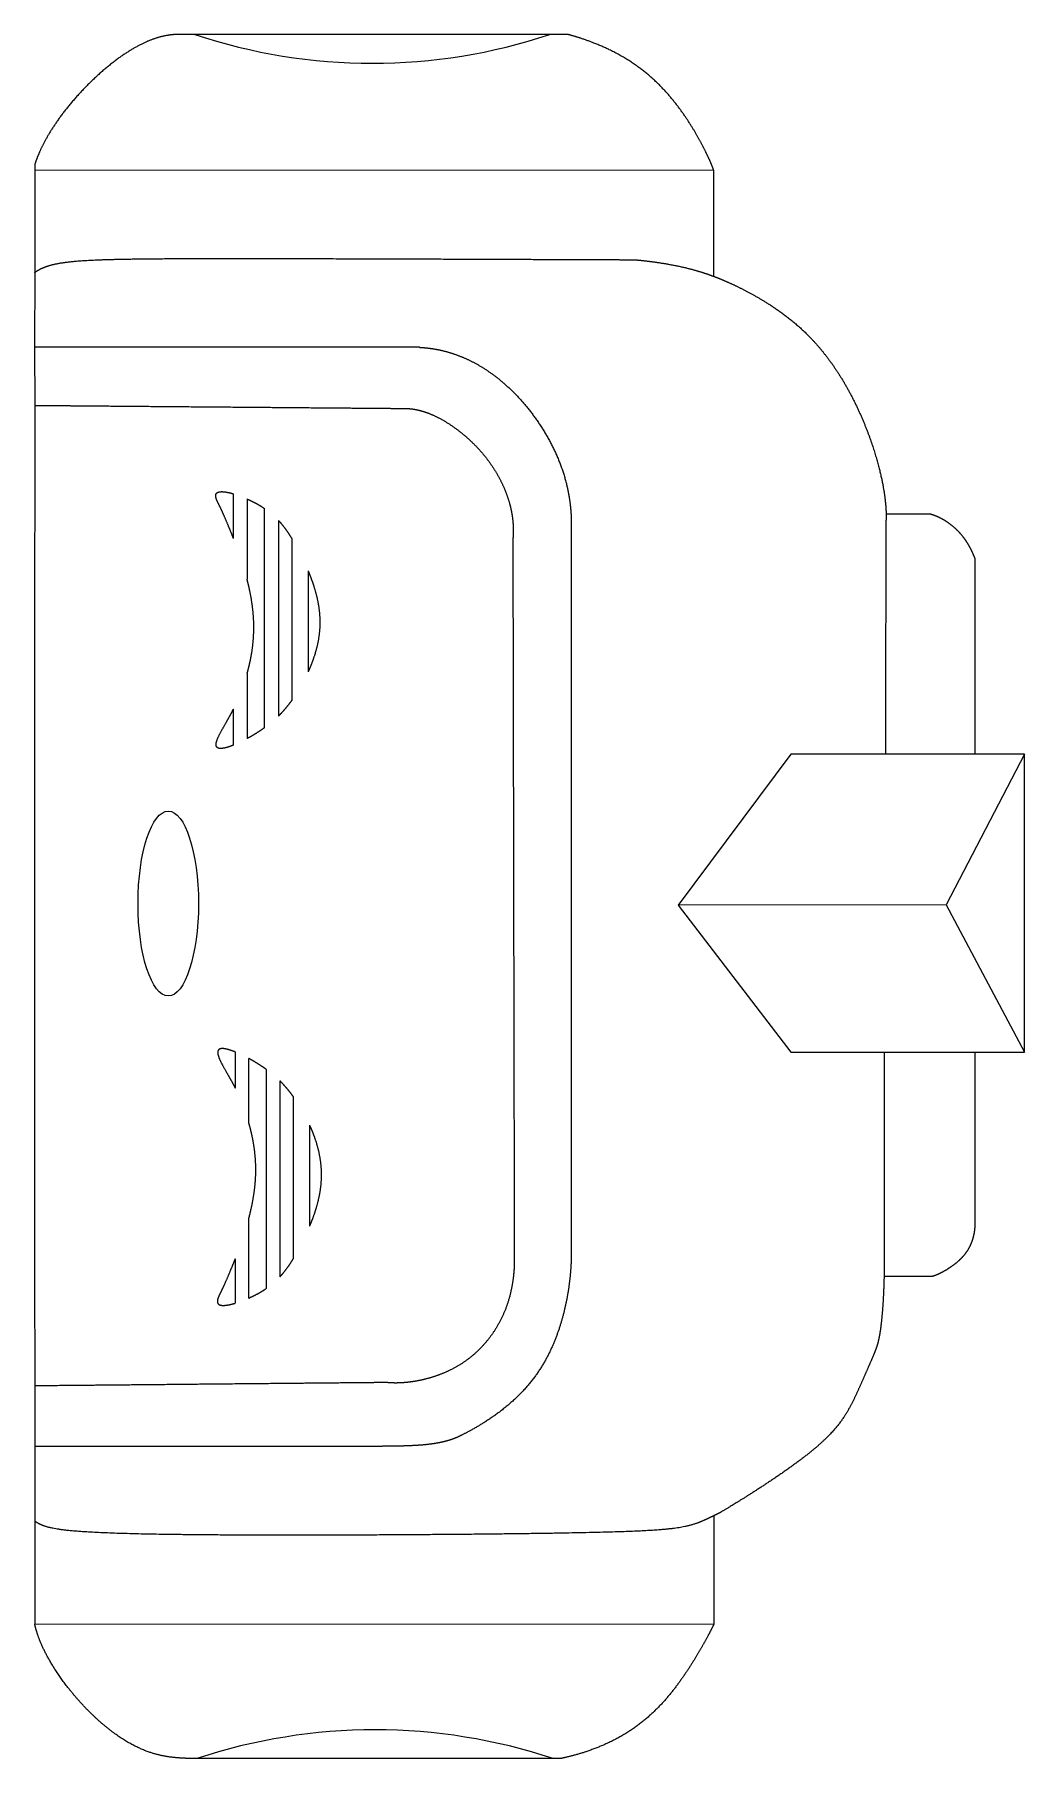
# Model space of a CAD drawing. Header units: millimetres. Extents: x 11.2 to 40, y -19.4 to 30.8.
import ezdxf

# ---------------------------------------------------------------- set-up
doc = ezdxf.new("R2010")
doc.units = ezdxf.units.MM
doc.layers.get('0').update_dxf_attribs({"linetype": 'CONTINUOUS'})

msp = doc.modelspace()

# ---------------------------------------------------------------- linework, layer by layer
for p, q in [((30.971, 26.848), (11.194, 26.856)), ((11.197, 23.878), (11.187, 21.694)), ((11.187, 21.694), (11.194, 20.003)), ((16.981, 16.128), (16.981, 17.425)), ((17.377, 17.276), (17.377, 14.936)), ((17.887, 10.61), (17.887, 16.996)), ((18.29, 16.652), (18.29, 10.949)), ((18.679, 16.122), (18.679, 11.409)), ((19.154, 15.182), (19.154, 12.235)), ((17.377, 12.185), (17.377, 10.292)), ((16.981, 10.102), (16.981, 11.154)), ((33.21, 9.841), (29.932, 5.442)), ((40.019, 9.841), (33.21, 9.841)), ((40.019, 9.841), (37.74, 5.448)), ((40.019, 1.159), (40.019, 9.841)), ((37.74, 5.448), (29.932, 5.442)), ((29.932, 5.442), (33.21, 1.159)), ((37.74, 5.448), (40.019, 1.159)), ((17.029, 1.162), (17.029, 0.111)), ((33.21, 1.159), (40.019, 1.159)), ((17.426, -0.921), (17.426, 0.972)), ((17.935, 0.654), (17.935, -5.731)), ((18.338, -5.388), (18.338, 0.316)), ((18.727, -4.857), (18.727, -0.144)), ((19.202, -3.917), (19.202, -0.971)), ((17.426, -6.012), (17.426, -3.672)), ((17.029, -4.863), (17.029, -6.161)), ((11.194, -8.569), (11.194, -10.332)), ((11.194, -10.332), (11.2, -12.516)), ((30.967, -15.522), (11.194, -15.513))]:
    msp.add_line(p, q)
for centre, radius, start, end in [((21.024, 46.313), 16.342, 251.5591, 288.4409), ((21.103, -35.121), 16.53, 71.7038, 108.2962)]:
    msp.add_arc(centre, radius, start, end)
msp.add_ellipse((15.082, 5.486), major_axis=(0, -2.693), ratio=0.327044)
for points in [[(15.337, 30.81), (15.28, 30.809), (15.165, 30.802), (14.988, 30.778), (14.744, 30.718), (14.427, 30.597), (14.098, 30.429), (13.759, 30.215), (13.416, 29.96), (13.073, 29.671), (12.741, 29.355), (12.426, 29.023), (12.136, 28.682), (11.878, 28.34), (11.653, 28.002), (11.462, 27.669), (11.338, 27.408), (11.26, 27.215), (11.215, 27.088), (11.194, 27.025)], [(26.724, 30.81), (26.268, 30.81), (25.357, 30.81), (23.991, 30.81), (22.169, 30.81), (19.892, 30.81), (18.07, 30.81), (16.704, 30.81), (15.793, 30.81), (15.337, 30.81)], [(30.971, 26.848), (30.955, 26.891), (30.921, 26.981), (30.863, 27.121), (30.772, 27.322), (30.635, 27.594), (30.474, 27.887), (30.288, 28.197), (30.074, 28.52), (29.83, 28.847), (29.556, 29.171), (29.25, 29.481), (28.91, 29.771), (28.537, 30.036), (28.131, 30.273), (27.695, 30.482), (27.321, 30.627), (27.027, 30.723), (26.826, 30.782), (26.724, 30.81)], [(11.194, 27.025), (11.194, 27.018), (11.194, 27.005), (11.194, 26.984), (11.194, 26.957), (11.194, 26.924), (11.194, 26.897), (11.194, 26.876), (11.194, 26.863), (11.194, 26.856)], [(30.971, 23.762), (30.971, 23.885), (30.971, 24.132), (30.971, 24.502), (30.971, 24.996), (30.971, 25.613), (30.971, 26.107), (30.971, 26.477), (30.971, 26.724), (30.971, 26.848)], [(11.197, 23.878), (11.227, 23.901), (11.291, 23.945), (11.404, 24.006), (11.585, 24.077), (11.872, 24.146), (12.241, 24.198), (12.731, 24.234), (13.381, 24.258), (14.229, 24.273), (15.291, 24.281), (16.576, 24.283), (18.081, 24.282), (19.798, 24.278), (21.719, 24.273), (23.834, 24.265), (25.675, 24.258), (27.136, 24.253), (28.146, 24.249), (28.66, 24.246)], [(11.197, 23.878), (11.197, 23.878), (11.197, 23.878), (11.197, 23.878), (11.197, 23.878), (11.197, 23.878)], [(22.398, 21.694), (21.949, 21.694), (21.052, 21.694), (19.707, 21.694), (17.913, 21.694), (15.671, 21.694), (13.877, 21.694), (12.532, 21.694), (11.635, 21.694), (11.187, 21.694)], [(11.194, 20.003), (11.193, 19.107), (11.192, 17.192), (11.19, 13.951), (11.187, 9.035), (11.186, 2.529), (11.187, -2.416), (11.19, -5.699), (11.192, -7.652), (11.194, -8.569)], [(11.194, 20.003), (11.623, 19.999), (12.481, 19.992), (13.768, 19.981), (15.484, 19.967), (17.629, 19.949), (19.344, 19.935), (20.631, 19.924), (21.489, 19.917), (21.918, 19.913)], [(21.918, 19.913), (21.961, 19.914), (22.047, 19.914), (22.178, 19.905), (22.359, 19.874), (22.594, 19.805), (22.838, 19.705), (23.089, 19.575), (23.342, 19.415), (23.594, 19.23), (23.839, 19.022), (24.07, 18.795), (24.283, 18.553), (24.473, 18.302), (24.638, 18.046), (24.777, 17.79), (24.892, 17.537), (24.983, 17.289), (25.051, 17.048), (25.099, 16.812), (25.126, 16.577), (25.132, 16.388), (25.128, 16.243), (25.122, 16.145), (25.118, 16.096)], [(26.819, 16.665), (26.819, 16.608), (26.819, 16.455), (26.819, 16.107), (26.819, 15.405), (26.819, 14.113), (26.819, 12.399), (26.819, 10.29), (26.819, 7.829), (26.819, 5.063), (26.819, 2.033), (26.819, -0.578), (26.819, -2.633), (26.819, -4.046), (26.819, -4.763)], [(35.988, 16.84), (35.989, 16.788), (35.989, 16.739), (35.988, 16.692), (35.985, 16.648), (35.982, 16.607)], [(35.988, 16.84), (36.04, 16.84), (36.143, 16.84), (36.298, 16.84), (36.504, 16.84), (36.762, 16.84), (36.968, 16.84), (37.122, 16.84), (37.226, 16.84), (37.277, 16.84)], [(37.277, 16.84), (37.295, 16.835), (37.332, 16.825), (37.388, 16.806), (37.463, 16.776), (37.559, 16.731), (37.656, 16.678), (37.755, 16.616), (37.854, 16.546), (37.952, 16.466), (38.048, 16.378), (38.14, 16.281), (38.227, 16.176), (38.309, 16.063), (38.384, 15.942), (38.453, 15.814), (38.504, 15.706), (38.539, 15.621), (38.561, 15.564), (38.572, 15.535)], [(25.118, 16.096), (25.119, 15.254), (25.123, 13.57), (25.128, 11.044), (25.134, 7.676), (25.143, 3.466), (25.149, 0.098), (25.155, -2.427), (25.158, -4.111), (25.16, -4.953)], [(38.572, 15.535), (38.572, 15.307), (38.572, 14.852), (38.572, 14.168), (38.572, 13.257), (38.572, 12.119), (38.572, 11.208), (38.572, 10.525), (38.572, 10.069), (38.572, 9.841)], [(35.931, 1.159), (35.931, 0.907), (35.931, 0.403), (35.931, -0.353), (35.931, -1.362), (35.931, -2.622), (35.931, -3.631), (35.931, -4.387), (35.931, -4.891), (35.931, -5.143)], [(38.572, 1.159), (38.572, 0.959), (38.572, 0.558), (38.572, -0.043), (38.572, -0.844), (38.572, -1.846), (38.572, -2.648), (38.572, -3.249), (38.572, -3.65), (38.572, -3.85)], [(38.572, -3.85), (38.572, -3.868), (38.572, -3.904), (38.57, -3.959), (38.563, -4.034), (38.548, -4.13), (38.526, -4.23), (38.496, -4.333), (38.457, -4.437), (38.406, -4.543), (38.344, -4.649), (38.268, -4.753), (38.178, -4.854), (38.076, -4.951), (37.964, -5.041), (37.848, -5.124), (37.732, -5.197), (37.622, -5.259), (37.522, -5.309), (37.437, -5.347), (37.366, -5.372), (37.322, -5.381), (37.297, -5.383), (37.283, -5.381), (37.277, -5.38)], [(25.16, -4.953), (25.159, -5.021), (25.155, -5.156), (25.141, -5.356), (25.107, -5.618), (25.039, -5.935), (24.944, -6.242), (24.824, -6.537), (24.677, -6.82), (24.505, -7.087), (24.31, -7.336), (24.094, -7.562), (23.859, -7.764), (23.611, -7.939), (23.352, -8.086), (23.088, -8.207), (22.824, -8.304), (22.565, -8.377), (22.314, -8.431), (22.075, -8.467), (21.848, -8.485), (21.677, -8.487), (21.555, -8.482), (21.476, -8.475), (21.437, -8.471)], [(26.819, -4.763), (26.818, -4.833), (26.815, -4.975), (26.804, -5.191), (26.777, -5.484), (26.725, -5.859), (26.651, -6.244), (26.553, -6.636), (26.428, -7.031), (26.272, -7.427), (26.08, -7.816), (25.847, -8.195), (25.57, -8.557), (25.247, -8.901), (24.878, -9.225), (24.465, -9.528), (24.099, -9.754), (23.805, -9.915), (23.601, -10.018), (23.497, -10.068)], [(35.931, -5.143), (35.931, -5.206), (35.93, -5.332), (35.926, -5.522), (35.918, -5.776), (35.902, -6.095), (35.88, -6.41), (35.851, -6.712), (35.817, -6.984), (35.778, -7.206), (35.729, -7.393), (35.665, -7.57), (35.583, -7.763), (35.485, -7.988), (35.373, -8.243), (35.252, -8.518), (35.125, -8.803), (34.991, -9.086), (34.839, -9.363), (34.657, -9.637), (34.427, -9.915), (34.138, -10.203), (33.784, -10.506), (33.369, -10.823), (32.915, -11.144), (32.453, -11.453), (32.02, -11.731), (31.651, -11.961), (31.371, -12.132), (31.189, -12.239), (31.093, -12.292), (31.048, -12.314), (31.012, -12.332), (30.983, -12.347), (30.967, -12.354)], [(37.277, -5.38), (37.223, -5.38), (37.115, -5.38), (36.953, -5.38), (36.738, -5.38), (36.468, -5.38), (36.252, -5.38), (36.09, -5.38), (35.983, -5.38), (35.929, -5.38)], [(21.437, -8.471), (21.027, -8.475), (20.208, -8.483), (18.979, -8.495), (17.34, -8.51), (15.291, -8.53), (13.652, -8.546), (12.423, -8.557), (11.604, -8.565), (11.194, -8.569)], [(20.996, -10.332), (20.604, -10.332), (19.82, -10.332), (18.644, -10.332), (17.075, -10.332), (15.115, -10.332), (13.546, -10.332), (12.37, -10.332), (11.586, -10.332), (11.194, -10.332)], [(23.497, -10.068), (23.466, -10.081), (23.402, -10.107), (23.302, -10.143), (23.157, -10.186), (22.958, -10.231), (22.74, -10.266), (22.5, -10.293), (22.239, -10.31), (21.957, -10.321), (21.656, -10.327), (21.401, -10.329), (21.201, -10.331), (21.065, -10.331), (20.996, -10.332)], [(30.967, -12.354), (30.88, -12.398), (30.711, -12.479), (30.479, -12.582), (30.167, -12.683), (29.557, -12.766), (28.509, -12.82), (26.934, -12.858), (24.881, -12.887), (22.489, -12.908), (19.952, -12.921), (17.49, -12.922), (15.311, -12.908), (13.581, -12.875), (12.392, -12.819), (11.72, -12.739), (11.456, -12.659), (11.318, -12.591), (11.238, -12.542), (11.2, -12.516)], [(11.2, -12.516), (11.2, -12.517), (11.2, -12.517), (11.2, -12.517), (11.2, -12.517), (11.2, -12.517)], [(30.967, -12.354), (30.967, -12.481), (30.967, -12.734), (30.967, -13.114), (30.967, -13.621), (30.967, -14.255), (30.967, -14.761), (30.967, -15.142), (30.967, -15.395), (30.967, -15.522)], [(15.914, -19.427), (15.858, -19.427), (15.743, -19.426), (15.56, -19.422), (15.298, -19.409), (14.94, -19.362), (14.555, -19.265), (14.15, -19.099), (13.732, -18.86), (13.314, -18.555), (12.907, -18.198), (12.526, -17.806), (12.181, -17.398), (11.881, -16.991), (11.63, -16.595), (11.43, -16.214), (11.31, -15.924), (11.243, -15.715), (11.209, -15.58), (11.194, -15.513)], [(30.967, -15.522), (30.946, -15.566), (30.901, -15.657), (30.828, -15.801), (30.719, -16.005), (30.562, -16.283), (30.383, -16.581), (30.181, -16.897), (29.954, -17.225), (29.7, -17.556), (29.416, -17.881), (29.1, -18.191), (28.751, -18.476), (28.368, -18.733), (27.952, -18.957), (27.504, -19.148), (27.121, -19.276), (26.82, -19.357), (26.614, -19.404), (26.509, -19.427)], [(26.509, -19.427), (26.085, -19.427), (25.238, -19.427), (23.966, -19.427), (22.271, -19.427), (20.152, -19.427), (18.457, -19.427), (17.185, -19.427), (16.338, -19.427), (15.914, -19.427)]]:
    msp.add_open_spline(points, degree=5)
for points, knots in [([(11.194, 26.856), (11.194, 26.737), (11.194, 26.499), (11.194, 26.141), (11.195, 25.665), (11.196, 25.069), (11.197, 24.592), (11.197, 24.235), (11.197, 23.997), (11.197, 23.878)], [0, 0, 0, 0, 0, 0, 0.2, 0.4, 0.6, 0.8, 0.9999986, 0.9999986, 0.9999986, 0.9999986, 0.9999986, 0.9999986]), ([(28.66, 24.246), (28.759, 24.238), (28.952, 24.219), (29.234, 24.185), (29.592, 24.132), (30.011, 24.05), (30.37, 23.961), (30.635, 23.881), (30.82, 23.818), (30.931, 23.777), (30.971, 23.762)], [0, 0, 0, 0, 0, 0, 0.04, 0.08, 0.12, 0.16, 0.2, 0.2231369, 0.2231369, 0.2231369, 0.2231369, 0.2231369, 0.2231369]), ([(30.971, 23.762), (31.001, 23.751), (31.1, 23.713), (31.267, 23.646), (31.499, 23.544), (31.799, 23.398), (32.146, 23.213), (32.506, 23.002), (32.88, 22.757), (33.263, 22.468), (33.649, 22.126), (34.028, 21.725), (34.391, 21.263), (34.729, 20.748), (35.034, 20.194), (35.3, 19.621), (35.524, 19.05), (35.701, 18.504), (35.833, 18.001), (35.923, 17.554), (35.965, 17.24), (35.982, 17.033), (35.987, 16.907), (35.988, 16.845), (35.988, 16.84)], [0.2231369, 0.2231369, 0.2231369, 0.2231369, 0.2231369, 0.2231369, 0.24, 0.28, 0.32, 0.36, 0.4, 0.44, 0.48, 0.52, 0.56, 0.6, 0.64, 0.68, 0.72, 0.76, 0.8, 0.84, 0.88, 0.92, 0.96, 0.9633013, 0.9633013, 0.9633013, 0.9633013, 0.9633013, 0.9633013]), ([(22.398, 21.694), (22.461, 21.691), (22.589, 21.682), (22.78, 21.66), (23.034, 21.613), (23.35, 21.526), (23.663, 21.411), (23.974, 21.264), (24.282, 21.086), (24.588, 20.874), (24.889, 20.628), (25.185, 20.346), (25.471, 20.031), (25.744, 19.684), (25.998, 19.31), (26.227, 18.913), (26.424, 18.499), (26.586, 18.072), (26.708, 17.635), (26.775, 17.266), (26.805, 16.982), (26.816, 16.786), (26.819, 16.681), (26.819, 16.665)], [0, 0, 0, 0, 0, 0, 0.05, 0.1, 0.15, 0.2, 0.25, 0.3, 0.35, 0.4, 0.45, 0.5, 0.55, 0.6, 0.65, 0.7, 0.75, 0.8, 0.85, 0.9, 0.9086202, 0.9086202, 0.9086202, 0.9086202, 0.9086202, 0.9086202]), ([(16.981, 16.128), (16.978, 16.135), (16.952, 16.202), (16.903, 16.324), (16.836, 16.489), (16.757, 16.675), (16.68, 16.85), (16.621, 16.981), (16.57, 17.086), (16.52, 17.184), (16.473, 17.29), (16.455, 17.372), (16.468, 17.422), (16.491, 17.448), (16.507, 17.459), (16.522, 17.469), (16.561, 17.486), (16.634, 17.496), (16.737, 17.486), (16.861, 17.459), (16.945, 17.436), (16.981, 17.425)], [0.8696756, 0.8696756, 0.8696756, 0.8696756, 0.8696756, 0.8696756, 0.8714286, 0.8857143, 0.9, 0.9142857, 0.9285714, 0.9428571, 0.9571429, 0.9714286, 0.9857143, 1, 1, 1, 1, 1, 1.0142857, 1.0285714, 1.0386558, 1.0386558, 1.0386558, 1.0386558, 1.0386558, 1.0386558]), ([(17.377, 17.276), (17.422, 17.256), (17.522, 17.21), (17.628, 17.155), (17.73, 17.098), (17.825, 17.038), (17.879, 17.001), (17.887, 16.996)], [1.05970112, 1.05970112, 1.05970112, 1.05970112, 1.05970112, 1.05970112, 1.07142857, 1.08571429, 1.08815295, 1.08815295, 1.08815295, 1.08815295, 1.08815295, 1.08815295]), ([(18.29, 16.652), (18.317, 16.622), (18.378, 16.554), (18.458, 16.455), (18.535, 16.349), (18.608, 16.236), (18.658, 16.156), (18.679, 16.122)], [1.11705761, 1.11705761, 1.11705761, 1.11705761, 1.11705761, 1.11705761, 1.12857143, 1.14285714, 1.15315651, 1.15315651, 1.15315651, 1.15315651, 1.15315651, 1.15315651]), ([(35.982, 16.607), (35.981, 16.335), (35.98, 15.792), (35.978, 14.977), (35.976, 13.891), (35.974, 12.538), (35.972, 11.456), (35.97, 10.646), (35.969, 10.108), (35.968, 9.841)], [0, 0, 0, 0, 0, 0, 0.2, 0.4, 0.6, 0.8, 0.9964192, 0.9964192, 0.9964192, 0.9964192, 0.9964192, 0.9964192]), ([(19.154, 15.182), (19.173, 15.136), (19.215, 15.032), (19.278, 14.868), (19.354, 14.642), (19.429, 14.354), (19.482, 14.052), (19.504, 13.751), (19.496, 13.451), (19.457, 13.151), (19.388, 12.852), (19.308, 12.608), (19.238, 12.427), (19.186, 12.306), (19.157, 12.242), (19.154, 12.235)], [1.2032632, 1.2032632, 1.2032632, 1.2032632, 1.2032632, 1.2032632, 1.2142857, 1.2285714, 1.2428571, 1.2571429, 1.2714286, 1.2857143, 1.3, 1.3142857, 1.3285714, 1.3428571, 1.344572, 1.344572, 1.344572, 1.344572, 1.344572, 1.344572]), ([(17.377, 12.185), (17.391, 12.231), (17.419, 12.335), (17.46, 12.501), (17.509, 12.735), (17.553, 13.043), (17.577, 13.374), (17.577, 13.716), (17.55, 14.067), (17.503, 14.383), (17.453, 14.63), (17.411, 14.805), (17.385, 14.907), (17.377, 14.936)], [0.7025396, 0.7025396, 0.7025396, 0.7025396, 0.7025396, 0.7025396, 0.7142857, 0.7285714, 0.7428571, 0.7571429, 0.7714286, 0.7857143, 0.8, 0.8142857, 0.8199976, 0.8199976, 0.8199976, 0.8199976, 0.8199976, 0.8199976]), ([(16.981, 10.102), (16.935, 10.084), (16.843, 10.049), (16.716, 10.009), (16.578, 9.989), (16.479, 10.026), (16.459, 10.129), (16.507, 10.281), (16.597, 10.461), (16.703, 10.649), (16.805, 10.824), (16.881, 10.96), (16.934, 11.061), (16.967, 11.126), (16.981, 11.154)], [1.5009206, 1.5009206, 1.5009206, 1.5009206, 1.5009206, 1.5009206, 1.5142857, 1.5285714, 1.5428571, 1.5571429, 1.5714286, 1.5857143, 1.6, 1.6142857, 1.6285714, 1.6390266, 1.6390266, 1.6390266, 1.6390266, 1.6390266, 1.6390266]), ([(18.679, 11.409), (18.657, 11.379), (18.603, 11.304), (18.528, 11.208), (18.45, 11.116), (18.37, 11.029), (18.311, 10.97), (18.29, 10.949)], [1.3904896, 1.3904896, 1.3904896, 1.3904896, 1.3904896, 1.3904896, 1.4, 1.41428571, 1.4224457, 1.4224457, 1.4224457, 1.4224457, 1.4224457, 1.4224457]), ([(17.887, 10.61), (17.864, 10.594), (17.794, 10.544), (17.696, 10.478), (17.593, 10.414), (17.487, 10.352), (17.406, 10.307), (17.377, 10.292)], [1.45000276, 1.45000276, 1.45000276, 1.45000276, 1.45000276, 1.45000276, 1.45714286, 1.47142857, 1.47905856, 1.47905856, 1.47905856, 1.47905856, 1.47905856, 1.47905856]), ([(17.029, 1.162), (16.983, 1.181), (16.891, 1.215), (16.764, 1.255), (16.626, 1.276), (16.527, 1.238), (16.508, 1.136), (16.555, 0.983), (16.645, 0.803), (16.752, 0.616), (16.853, 0.441), (16.929, 0.305), (16.982, 0.204), (17.015, 0.139), (17.029, 0.111)], [1.5009206, 1.5009206, 1.5009206, 1.5009206, 1.5009206, 1.5009206, 1.5142857, 1.5285714, 1.5428571, 1.5571429, 1.5714286, 1.5857143, 1.6, 1.6142857, 1.6285714, 1.6390266, 1.6390266, 1.6390266, 1.6390266, 1.6390266, 1.6390266]), ([(17.935, 0.654), (17.912, 0.671), (17.842, 0.72), (17.744, 0.786), (17.641, 0.851), (17.535, 0.912), (17.454, 0.957), (17.426, 0.972)], [1.45000297, 1.45000297, 1.45000297, 1.45000297, 1.45000297, 1.45000297, 1.45714286, 1.47142857, 1.47905856, 1.47905856, 1.47905856, 1.47905856, 1.47905856, 1.47905856]), ([(18.727, -0.144), (18.705, -0.114), (18.651, -0.04), (18.576, 0.057), (18.499, 0.148), (18.418, 0.235), (18.359, 0.294), (18.338, 0.316)], [1.39048932, 1.39048932, 1.39048932, 1.39048932, 1.39048932, 1.39048932, 1.4, 1.41428571, 1.4224457, 1.4224457, 1.4224457, 1.4224457, 1.4224457, 1.4224457]), ([(17.426, -0.921), (17.439, -0.967), (17.467, -1.071), (17.508, -1.236), (17.557, -1.47), (17.601, -1.779), (17.626, -2.11), (17.625, -2.452), (17.598, -2.803), (17.551, -3.118), (17.501, -3.366), (17.459, -3.541), (17.433, -3.643), (17.426, -3.672)], [0.7025396, 0.7025396, 0.7025396, 0.7025396, 0.7025396, 0.7025396, 0.7142857, 0.7285714, 0.7428571, 0.7571429, 0.7714286, 0.7857143, 0.8, 0.8142857, 0.8199966, 0.8199966, 0.8199966, 0.8199966, 0.8199966, 0.8199966]), ([(19.202, -3.917), (19.221, -3.872), (19.263, -3.768), (19.326, -3.603), (19.402, -3.377), (19.477, -3.089), (19.53, -2.788), (19.553, -2.487), (19.544, -2.186), (19.505, -1.886), (19.436, -1.588), (19.357, -1.344), (19.286, -1.162), (19.234, -1.041), (19.205, -0.978), (19.202, -0.971)], [1.2032632, 1.2032632, 1.2032632, 1.2032632, 1.2032632, 1.2032632, 1.2142857, 1.2285714, 1.2428571, 1.2571429, 1.2714286, 1.2857143, 1.3, 1.3142857, 1.3285714, 1.3428571, 1.344572, 1.344572, 1.344572, 1.344572, 1.344572, 1.344572]), ([(17.029, -4.863), (17.026, -4.871), (17, -4.938), (16.952, -5.059), (16.884, -5.224), (16.805, -5.411), (16.728, -5.586), (16.669, -5.717), (16.618, -5.821), (16.568, -5.92), (16.521, -6.025), (16.503, -6.108), (16.516, -6.158), (16.539, -6.184), (16.555, -6.194), (16.57, -6.205), (16.609, -6.222), (16.683, -6.231), (16.785, -6.222), (16.909, -6.195), (16.993, -6.171), (17.029, -6.161)], [0.8696756, 0.8696756, 0.8696756, 0.8696756, 0.8696756, 0.8696756, 0.8714286, 0.8857143, 0.9, 0.9142857, 0.9285714, 0.9428571, 0.9571429, 0.9714286, 0.9857143, 1, 1, 1, 1, 1, 1.0142857, 1.0285714, 1.0386558, 1.0386558, 1.0386558, 1.0386558, 1.0386558, 1.0386558]), ([(18.338, -5.388), (18.365, -5.358), (18.426, -5.29), (18.507, -5.19), (18.583, -5.084), (18.657, -4.972), (18.706, -4.892), (18.727, -4.857)], [1.11705756, 1.11705756, 1.11705756, 1.11705756, 1.11705756, 1.11705756, 1.12857143, 1.14285714, 1.15315607, 1.15315607, 1.15315607, 1.15315607, 1.15315607, 1.15315607]), ([(17.426, -6.012), (17.471, -5.991), (17.57, -5.945), (17.676, -5.891), (17.778, -5.833), (17.873, -5.773), (17.927, -5.737), (17.935, -5.731)], [1.05970112, 1.05970112, 1.05970112, 1.05970112, 1.05970112, 1.05970112, 1.07142857, 1.08571429, 1.08815295, 1.08815295, 1.08815295, 1.08815295, 1.08815295, 1.08815295]), ([(11.2, -12.517), (11.2, -12.637), (11.2, -12.876), (11.2, -13.236), (11.199, -13.715), (11.198, -14.315), (11.196, -14.794), (11.195, -15.154), (11.194, -15.393), (11.194, -15.513)], [0.0001482, 0.0001482, 0.0001482, 0.0001482, 0.0001482, 0.0001482, 0.2, 0.4, 0.6, 0.8, 1, 1, 1, 1, 1, 1])]:
    msp.add_open_spline(points, degree=5, knots=knots)

doc.saveas('drawing.dxf')
